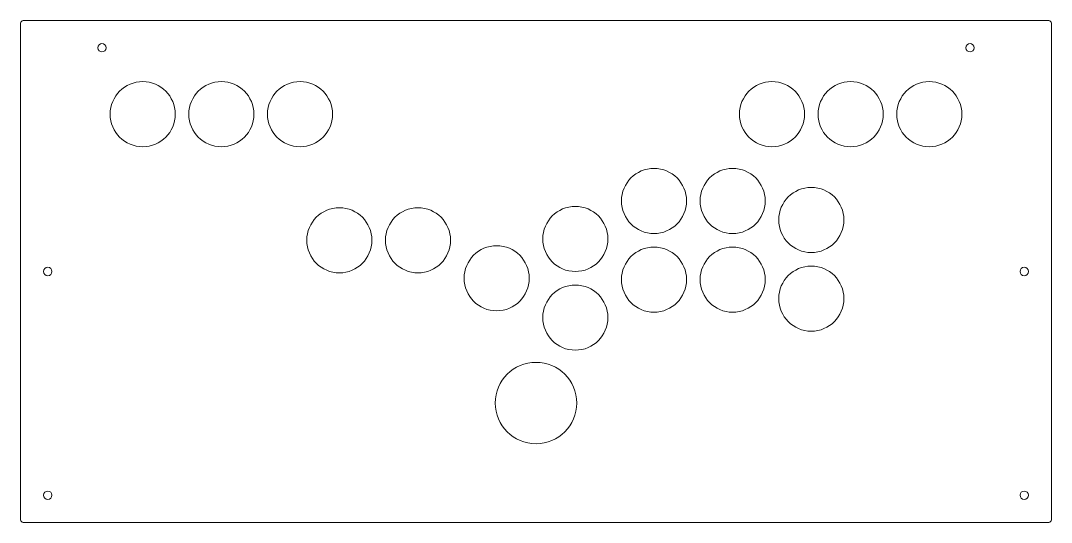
# Model space of a CAD drawing. Extents: x -190 to 190, y -92 to 92.
import ezdxf

# ---------------------------------------------------------------- set-up
doc = ezdxf.new("R2010")
doc.units = 0
doc.layers.get('0').update_dxf_attribs({"linetype": 'CONTINUOUS', "lineweight": 5, "true_color": 0xffffff})
doc.layers.add('Sketch007', color=7, linetype='CONTINUOUS', lineweight=5, true_color=0xffffff)

msp = doc.modelspace()

# ---------------------------------------------------------------- linework, layer by layer
for centre, start, end in [((-189, 91.5), 90, 180), ((189, 91.5), 0, 90), ((-189, -91.5), 180, 270), ((189, -91.5), 270, 0)]:
    msp.add_arc(centre, 1, start, end)
at = {"layer": 'Sketch007'}
for p, q in [((-190, 91.5), (-190, -91.5)), ((189, 92.5), (-189, 92.5)), ((190, -91.5), (190, 91.5)), ((-189, -92.5), (189, -92.5))]:
    msp.add_line(p, q, dxfattribs=at)
for centre, radius in [((-160, 82.5), 1.55), ((160, 82.5), 1.55), ((-145, 58), 12), ((-116, 58), 12), ((-87, 58), 12), ((87, 58), 12), ((116, 58), 12), ((145, 58), 12), ((43.5, 26), 12), ((72.5, 26), 12), ((101.5, 19), 12), ((-72.5, 11.5), 12), ((-43.5, 11.5), 12), ((14.5, 12), 12), ((-14.5, -2.5), 12), ((43.5, -3), 12), ((72.5, -3), 12), ((-180, 0), 1.55), ((101.5, -10), 12), ((180, 0), 1.55), ((14.5, -17), 12), ((0, -48.5), 15), ((-180, -82.5), 1.55), ((180, -82.5), 1.55)]:
    msp.add_circle(centre, radius, dxfattribs=at)

doc.saveas('drawing.dxf')
